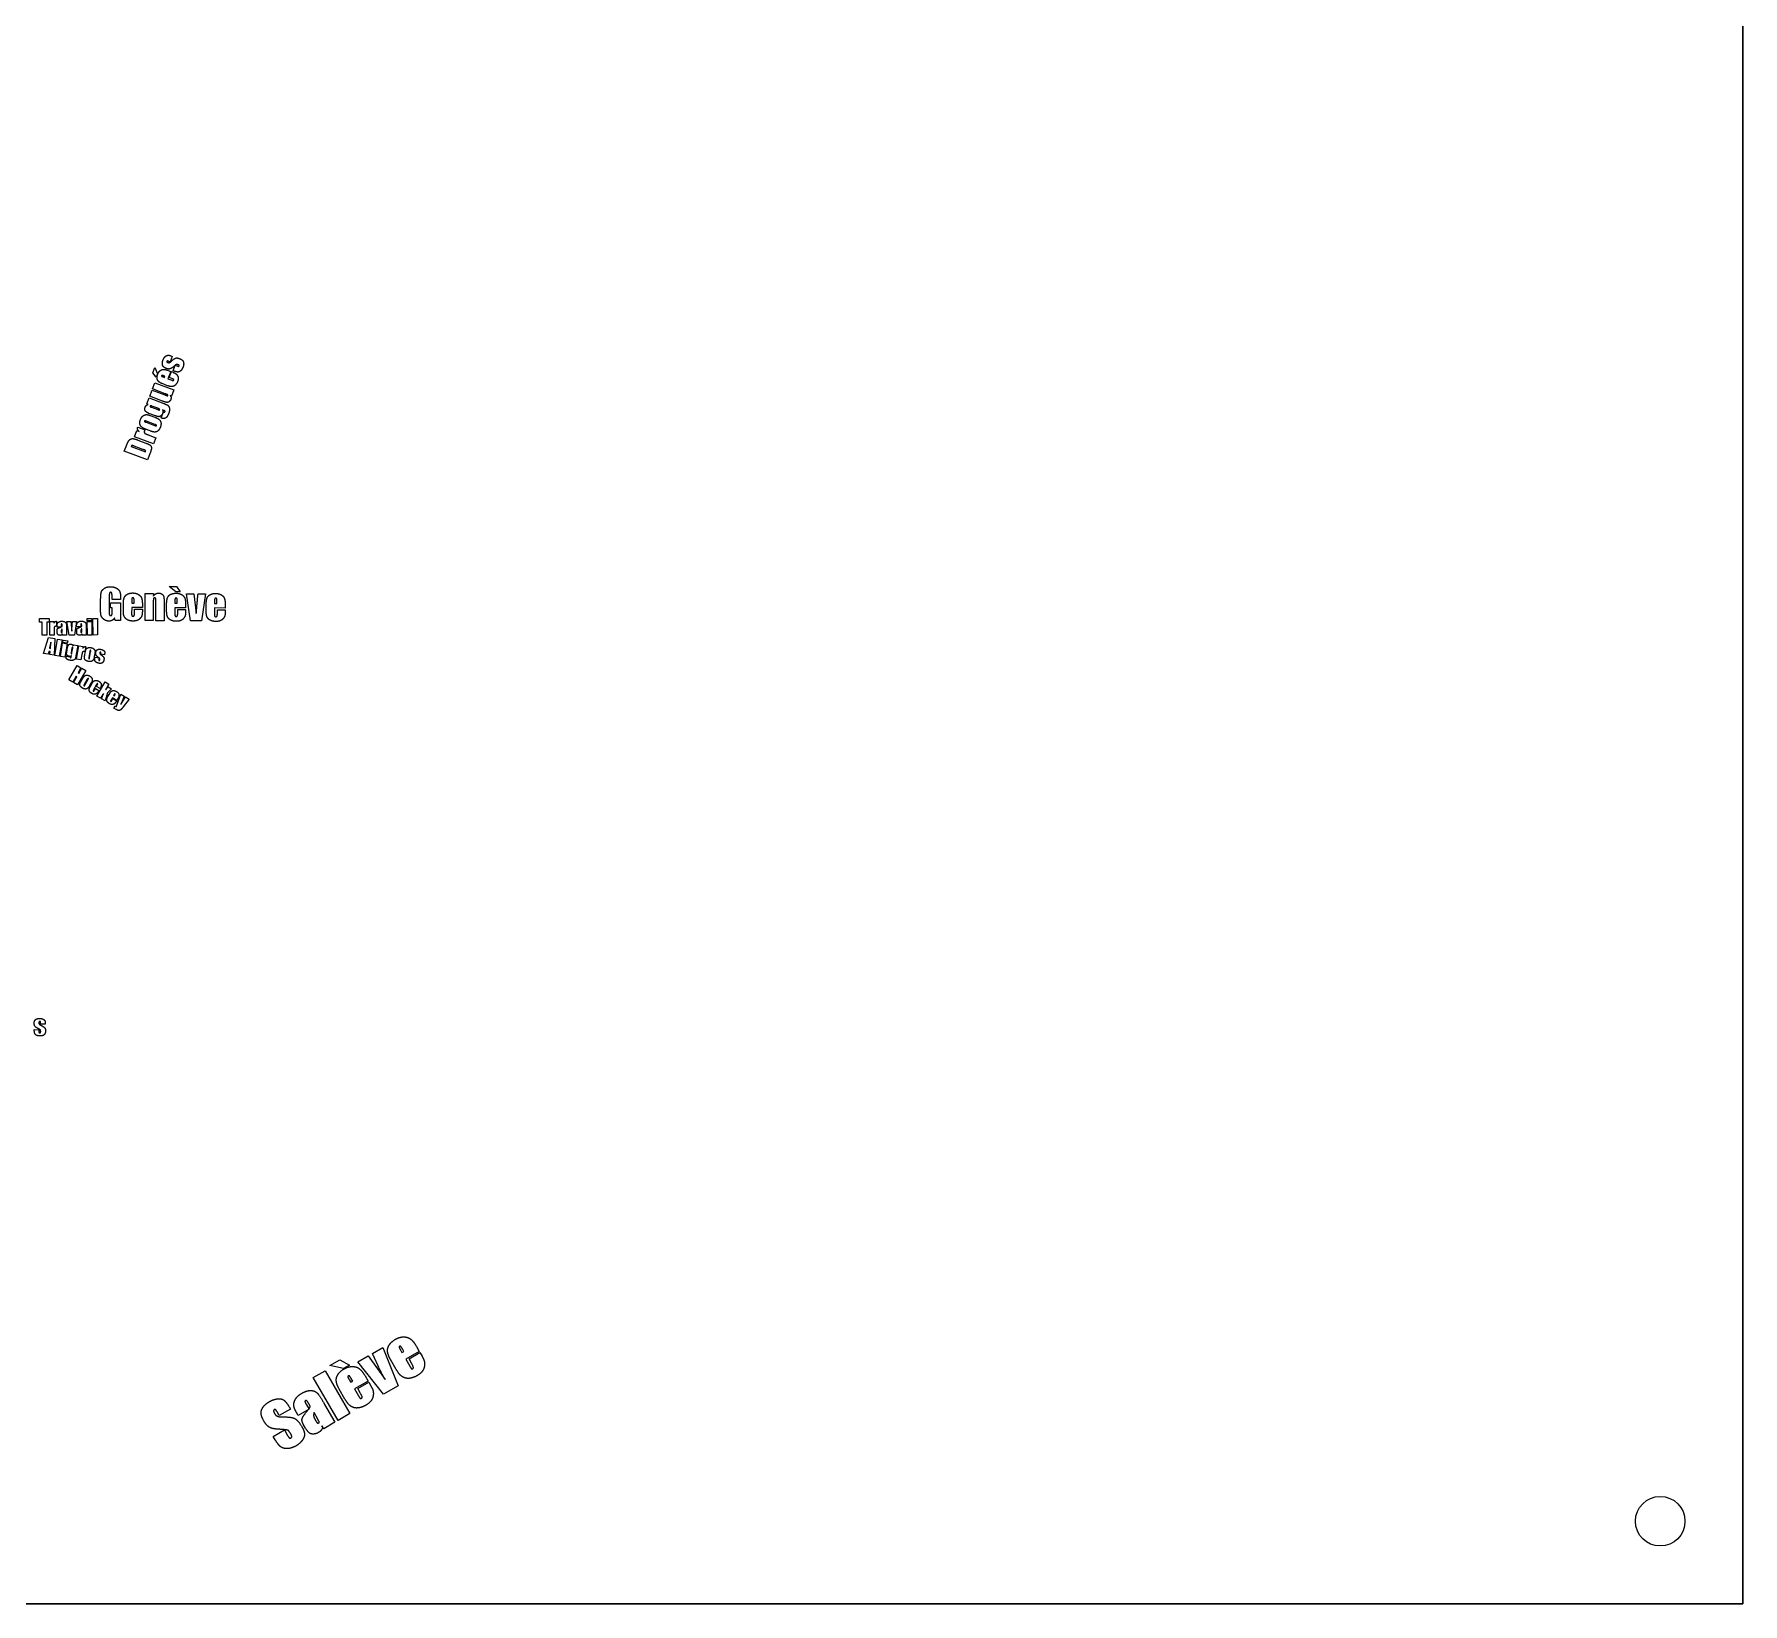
# Model space of a CAD drawing. Header units: millimetres. Extents: x 0 to 397, y 0 to 380.
# Drawn here: x 190.4 to 397.3, y 0 to 190 of the extents above; entities that cross this region are included whole.
import ezdxf

# ---------------------------------------------------------------- set-up
doc = ezdxf.new("R2010")
doc.units = ezdxf.units.MM
doc.layers.get('0').update_dxf_attribs({"linetype": 'CONTINUOUS'})

msp = doc.modelspace()

# ---------------------------------------------------------------- linework, layer by layer
for p, q in [((397.26, 380), (397.26, 0)), ((397.26, 380), (397.26, 0)), ((397.26, 380), (397.26, 0)), ((207.13, 151), (206.87, 150.33)), ((206.96, 151.06), (207.13, 151)), ((206.95, 149.18), (206.61, 148.29)), ((206.62, 149.3), (206.95, 149.18)), ((206.87, 150.33), (206.72, 150.38)), ((206.75, 148.43), (207.02, 149.15)), ((207.02, 149.15), (207.23, 149.07)), ((207.23, 149.25), (207.49, 149.93)), ((207.38, 149.2), (207.23, 149.25)), ((207.49, 149.93), (207.67, 149.86)), ((204.4, 146.17), (204.69, 146.92)), ((204.69, 146.92), (206.25, 146.33)), ((204.74, 147.06), (205.02, 147.81)), ((206.28, 146.47), (204.74, 147.06)), ((205.02, 147.81), (207.34, 146.94)), ((206.56, 147.45), (205.91, 147.7)), ((206.05, 148.51), (206.18, 148.46)), ((206.23, 148.59), (206.1, 148.64)), ((206.18, 148.46), (206.23, 148.59)), ((206.61, 148.29), (207.07, 148.12)), ((207.08, 148.31), (206.75, 148.43)), ((207.34, 146.94), (207.05, 146.17)), ((204.06, 145.27), (204.33, 145.97)), ((204.22, 145.17), (204.06, 145.27)), ((204.33, 145.97), (206.09, 145.3)), ((205.95, 145.58), (204.4, 146.17)), ((204.62, 144.84), (205.38, 144.56)), ((205.37, 144.71), (204.67, 144.97)), ((207.05, 146.17), (206.87, 146.25)), ((203.96, 143.03), (204.97, 142.64)), ((205.04, 142.76), (204.01, 143.15)), ((205.12, 143.79), (204.3, 144.1)), ((204.46, 143.84), (205.01, 143.64)), ((205.79, 143.54), (206.07, 144.27)), ((206.08, 144.46), (205.94, 144.51)), ((202.55, 141.27), (202.83, 142.03)), ((204.86, 140.4), (202.55, 141.27)), ((202.83, 142.03), (203.12, 141.89)), ((202.95, 142.45), (203.81, 142.12)), ((202.97, 140.87), (203.93, 140.5)), ((204.47, 141.97), (203.89, 142.19)), ((204.23, 141.5), (205.15, 141.15)), ((205.15, 141.15), (204.86, 140.4)), ((201.32, 139.53), (201.54, 140.09)), ((204.13, 138.46), (201.32, 139.53)), ((202.16, 140.1), (203.89, 139.45)), ((203.58, 139.74), (202.52, 140.14)), ((204.48, 139.4), (204.13, 138.46)), ((203.83, 119.01), (203.84, 122.29)), ((203.84, 122.29), (204.86, 122.28)), ((204.86, 122.28), (204.84, 121.98)), ((209.35, 118.98), (208.87, 122.26)), ((208.87, 122.26), (209.76, 122.26)), ((209.76, 122.26), (210.03, 119.86)), ((210.25, 122.26), (211.14, 122.25)), ((211.14, 122.25), (210.66, 118.98)), ((198.46, 120.41), (198.46, 121.6)), ((199.5, 121.99), (199.49, 120.07)), ((199.66, 120.57), (199.66, 121.18)), ((199.66, 121.18), (200.88, 121.17)), ((199.87, 120.57), (199.66, 120.57)), ((199.84, 121.56), (199.84, 121.92)), ((200.88, 121.55), (199.84, 121.56)), ((199.86, 120.1), (199.87, 120.57)), ((200.88, 121.17), (200.87, 119.03)), ((200.88, 121.73), (200.88, 121.55)), ((201.22, 120.22), (201.22, 121.17)), ((202.22, 120.6), (202.21, 119.89)), ((202.22, 121.37), (202.22, 121.13)), ((202.22, 121.13), (202.51, 121.13)), ((203.51, 120.59), (202.22, 120.6)), ((202.51, 121.13), (202.51, 121.37)), ((202.56, 119.95), (202.56, 120.39)), ((202.56, 120.39), (203.51, 120.38)), ((203.51, 121.03), (203.51, 120.59)), ((203.51, 120.38), (203.51, 120.14)), ((204.83, 121.22), (204.82, 119.01)), ((205.13, 119), (205.14, 121.27)), ((206.14, 121.3), (206.13, 119)), ((206.45, 120.19), (206.45, 121.14)), ((207.45, 120.57), (207.44, 119.86)), ((207.45, 121.35), (207.45, 121.11)), ((207.45, 121.11), (207.74, 121.11)), ((208.74, 120.57), (207.45, 120.57)), ((207.74, 121.11), (207.74, 121.35)), ((207.79, 119.93), (207.79, 120.36)), ((207.79, 120.36), (208.74, 120.35)), ((208.74, 121), (208.74, 120.57)), ((208.74, 120.35), (208.74, 120.11)), ((211.25, 120.16), (211.25, 121.12)), ((212.25, 120.55), (212.24, 119.84)), ((212.25, 121.32), (212.25, 121.08)), ((212.25, 121.08), (212.54, 121.08)), ((213.54, 120.54), (212.25, 120.55)), ((212.54, 121.08), (212.54, 121.32)), ((212.59, 119.9), (212.59, 120.33)), ((212.59, 120.33), (213.54, 120.33)), ((213.54, 120.98), (213.54, 120.54)), ((213.54, 120.33), (213.54, 120.09)), ((192.31, 117.26), (192.3, 118.91)), ((192.3, 118.91), (192.84, 118.91)), ((192.84, 118.91), (192.82, 118.7)), ((192.84, 117.92), (192.84, 117.26)), ((193.13, 118.94), (193.13, 118.33)), ((193.18, 118.24), (193.18, 118.37)), ((193.69, 118.24), (193.18, 118.24)), ((193.69, 118.44), (193.69, 118.24)), ((193.8, 117.72), (193.8, 118.02)), ((194.33, 118.09), (194.33, 117.27)), ((194.37, 118.91), (194.86, 118.92)), ((194.63, 117.27), (194.37, 118.91)), ((194.86, 118.92), (194.97, 117.75)), ((195.05, 118.92), (195.53, 118.92)), ((195.53, 118.92), (195.3, 117.27)), ((195.55, 118.25), (195.55, 118.38)), ((196.06, 118.25), (195.55, 118.25)), ((196.06, 118.44), (196.06, 118.25)), ((196.17, 117.73), (196.17, 118.03)), ((196.7, 118.1), (196.71, 117.27)), ((200.21, 119.03), (200.12, 119.32)), ((200.87, 119.03), (200.21, 119.03)), ((204.82, 119.01), (203.83, 119.01)), ((206.13, 119), (205.13, 119)), ((210.66, 118.98), (209.35, 118.98)), ((192.84, 117.26), (192.31, 117.26)), ((193.19, 117.64), (193.18, 117.78)), ((193.81, 117.26), (193.81, 117.41)), ((194.33, 117.27), (193.81, 117.26)), ((195.3, 117.27), (194.63, 117.27)), ((195.15, 115.97), (195.19, 116.08)), ((195.19, 116.08), (195.68, 116)), ((195.68, 116), (195.47, 114.76)), ((195.55, 114.35), (195.83, 115.97)), ((195.56, 117.65), (195.56, 117.78)), ((195.83, 115.97), (196.36, 115.88)), ((196.18, 117.27), (196.18, 117.41)), ((196.71, 117.27), (196.18, 117.27)), ((196.36, 115.88), (196.31, 115.68)), ((196.65, 115.86), (196.55, 115.26)), ((192.26, 115.68), (192.38, 115.65)), ((194.28, 114.73), (194.79, 114.64)), ((194.36, 115.21), (194.46, 115.78)), ((194.98, 115.66), (194.89, 115.13)), ((194.91, 114.66), (194.93, 114.76)), ((194.99, 115.16), (195.08, 115.65)), ((196.08, 114.26), (195.55, 114.35)), ((196.19, 114.9), (196.08, 114.26)), ((196.53, 114.8), (196.6, 115.21)), ((197.16, 115.27), (197.03, 114.56)), ((197.12, 114.53), (197.25, 115.25)), ((197.76, 115.04), (197.69, 114.66)), ((197.77, 114.48), (197.79, 114.58)), ((197.79, 114.58), (198.27, 114.5)), ((198.27, 114.5), (198.24, 114.37)), ((198.45, 114.95), (198.47, 115.06)), ((198.92, 114.87), (198.45, 114.95)), ((198.94, 114.98), (198.92, 114.87)), ((196.1, 111.69), (196.3, 112.04)), ((196.84, 111.91), (196.48, 111.28)), ((196.55, 111.22), (196.92, 111.86)), ((197.33, 111.49), (197.13, 111.15)), ((197.22, 111.05), (197.44, 111.44)), ((197.97, 111.28), (197.59, 110.63)), ((197.72, 110.6), (197.83, 110.79)), ((197.83, 110.79), (198.24, 110.55)), ((197.95, 111.05), (198.05, 111.23)), ((198.39, 110.8), (197.95, 111.05)), ((199.33, 109.81), (199.56, 110.21)), ((199.88, 109.68), (199.72, 109.4)), ((200.42, 109.36), (199.88, 109.68)), ((200.08, 110.03), (200.03, 109.95)), ((200.03, 109.95), (200.11, 109.9)), ((200.11, 109.9), (200.16, 109.98)), ((200.44, 108.79), (200.89, 110.11)), ((200.89, 110.11), (201.31, 109.86)), ((201.31, 109.86), (200.89, 108.86)), ((200.89, 108.86), (201.48, 109.77)), ((201.48, 109.77), (201.9, 109.52)), ((199.83, 109.37), (199.95, 109.57)), ((199.95, 109.57), (200.4, 109.32)), ((200.06, 108.43), (200.21, 108.69)), ((200.33, 108.27), (200.06, 108.43)), ((200.4, 109.32), (200.32, 109.19)), ((200.54, 109.57), (200.42, 109.36)), ((201.9, 109.52), (201.19, 108.57)), ((190.43, 69.4), (190.43, 69.5)), ((190.43, 69.5), (190.98, 69.49)), ((190.98, 69.49), (190.98, 69.36)), ((191.19, 70.17), (191.19, 70.28)), ((191.74, 70.16), (191.19, 70.17)), ((191.74, 70.28), (191.74, 70.16)), ((231.36, 30.31), (232.61, 31.03)), ((232.61, 31.03), (234.49, 26.4)), ((236.68, 31.16), (237.04, 30.55)), ((229.6, 29.3), (230.86, 30.02)), ((232.72, 25.39), (229.6, 29.3)), ((230.86, 30.02), (232.9, 27.16)), ((234.25, 28.37), (233.55, 29.58)), ((234.8, 30.65), (234.94, 30.41)), ((234.94, 30.41), (235.18, 30.55)), ((235.18, 30.55), (235.04, 30.79)), ((237.04, 30.55), (235.4, 29.6)), ((235.4, 29.6), (235.88, 28.77)), ((235.79, 29.64), (237.12, 30.41)), ((236.14, 29.03), (235.79, 29.64)), ((237.12, 30.41), (237.33, 30.04)), ((228.59, 27.06), (228.73, 26.82)), ((228.73, 26.82), (228.97, 26.96)), ((228.97, 26.96), (228.83, 27.2)), ((230.83, 26.96), (229.19, 26.02)), ((230.48, 27.58), (230.83, 26.96)), ((228.04, 24.78), (227.34, 26)), ((229.19, 26.02), (229.67, 25.18)), ((229.58, 26.06), (230.91, 26.82)), ((229.93, 25.44), (229.58, 26.06)), ((230.91, 26.82), (231.13, 26.45)), ((234.49, 26.4), (232.72, 25.39)), ((220.08, 22.8), (219.82, 23.24)), ((221.43, 23.58), (220.08, 22.8)), ((221.28, 23.85), (221.43, 23.58)), ((222.37, 22.8), (222.17, 23.15)), ((223.69, 23.57), (222.37, 22.8)), ((223.4, 24.07), (223.69, 23.57)), ((224.74, 22.36), (224.29, 23.15)), ((225.58, 24.13), (226.82, 21.98)), ((219.36, 20.26), (220.71, 21.05)), ((220.71, 21.05), (221.1, 20.37)), ((223.27, 21.25), (223.07, 21.59)), ((225.46, 21.2), (225.25, 21.56)), ((226.82, 21.98), (225.46, 21.2)), ((219.59, 19.87), (219.36, 20.26)), ((397.26, 0), (0, 0)), ((0, 0), (397.26, 0))]:
    msp.add_line(p, q)
for points in [[(0, 0), (397.26, 0), (397.26, 380), (0, 380)], [(205.03, 149.67), (205.34, 148.89), (205.19, 148.5), (204.78, 149.01)], [(206.76, 123.16), (207.64, 123.16), (208.07, 122.49), (207.57, 122.49)], [(192.23, 119.26), (192.23, 118.82), (191.93, 118.82), (191.93, 117.26), (191.37, 117.26), (191.37, 118.82), (191.07, 118.82), (191.07, 119.26)], [(197.4, 119.27), (197.4, 118.97), (196.84, 118.97), (196.84, 119.27)], [(197.4, 118.92), (197.4, 117.27), (196.85, 117.27), (196.84, 118.92)], [(198.09, 119.28), (198.09, 117.28), (197.54, 117.27), (197.53, 119.27)], [(192.91, 116.84), (192.85, 114.82), (192.29, 114.91), (192.33, 115.26), (192.19, 115.29), (192.1, 114.95), (191.54, 115.04), (192.14, 116.97)], [(193.79, 116.68), (193.45, 114.71), (192.9, 114.81), (193.24, 116.78)], [(194.41, 116.22), (194.13, 114.6), (193.58, 114.69), (193.86, 116.31)], [(194.47, 116.57), (194.42, 116.27), (193.87, 116.36), (193.92, 116.66)], [(196.66, 112.96), (195.66, 111.23), (195.17, 111.51), (195.58, 112.22), (195.49, 112.27), (195.08, 111.56), (194.6, 111.84), (195.6, 113.57), (196.08, 113.29), (195.74, 112.69), (195.82, 112.63), (196.17, 113.24)], [(199.77, 110.75), (199.27, 110.28), (199, 109.3), (198.55, 109.55), (198.81, 110.21), (198.46, 109.61), (198, 109.88), (199, 111.61), (199.46, 111.34), (199.05, 110.63), (199.38, 110.98)], [(226.2, 28.84), (227.42, 29.54), (228.57, 28.9), (227.84, 28.48)], [(225.63, 28.22), (228.63, 23.02), (227.2, 22.2), (224.2, 27.39)]]:
    msp.add_lwpolyline(points, close=True)
msp.add_circle((387.26, 10), 3)
for points in [[(206.22, 150.91), (206.34, 151.05), (206.47, 151.1)], [(206.47, 151.1), (206.61, 151.15), (206.7, 151.14)], [(206.7, 151.14), (206.79, 151.13), (206.96, 151.06)], [(205.36, 148.81), (205.47, 149.11), (205.66, 149.26)], [(205.66, 149.26), (205.85, 149.42), (206.06, 149.42)], [(205.93, 150.1), (205.92, 150.31), (206.01, 150.54)], [(206.04, 149.77), (205.93, 149.9), (205.93, 150.1)], [(206.01, 150.54), (206.1, 150.77), (206.22, 150.91)], [(206.43, 149.53), (206.15, 149.64), (206.04, 149.77)], [(206.06, 149.42), (206.28, 149.43), (206.62, 149.3)], [(206.8, 149.47), (206.62, 149.46), (206.43, 149.53)], [(206.54, 150.44), (206.5, 150.44), (206.48, 150.39)], [(206.48, 150.39), (206.47, 150.35), (206.49, 150.32)], [(206.49, 150.32), (206.51, 150.29), (206.57, 150.27)], [(206.72, 150.38), (206.57, 150.44), (206.54, 150.44)], [(206.57, 150.27), (206.67, 150.23), (206.72, 150.23)], [(206.72, 150.23), (206.76, 150.22), (206.84, 150.27)], [(207.26, 149.73), (206.97, 149.49), (206.8, 149.47)], [(206.84, 150.27), (206.92, 150.31), (207.11, 150.49)], [(207.11, 150.49), (207.37, 150.74), (207.55, 150.79)], [(207.23, 149.07), (207.44, 148.99), (207.54, 148.92)], [(207.64, 150.03), (207.59, 150.01), (207.26, 149.73)], [(207.84, 149.1), (207.67, 149.09), (207.38, 149.2)], [(207.55, 150.79), (207.72, 150.84), (207.98, 150.74)], [(207.83, 149.99), (207.68, 150.05), (207.64, 150.03)], [(207.67, 149.86), (207.84, 149.79), (207.89, 149.79)], [(207.95, 149.92), (207.94, 149.95), (207.83, 149.99)], [(208.18, 149.28), (208.02, 149.12), (207.84, 149.1)], [(207.89, 149.79), (207.93, 149.8), (207.95, 149.84)], [(207.95, 149.84), (207.97, 149.89), (207.95, 149.92)], [(207.98, 150.74), (208.26, 150.63), (208.38, 150.5)], [(208.43, 149.71), (208.33, 149.45), (208.18, 149.28)], [(208.38, 150.5), (208.5, 150.37), (208.51, 150.16)], [(208.51, 150.16), (208.53, 149.96), (208.43, 149.71)], [(205.29, 148.34), (205.26, 148.57), (205.36, 148.81)], [(205.46, 147.97), (205.31, 148.12), (205.29, 148.34)], [(205.91, 147.7), (205.6, 147.81), (205.46, 147.97)], [(205.89, 148.7), (205.85, 148.7), (205.83, 148.67)], [(205.83, 148.67), (205.82, 148.62), (205.84, 148.6)], [(205.84, 148.6), (205.86, 148.58), (206.05, 148.51)], [(206.1, 148.64), (205.93, 148.7), (205.89, 148.7)], [(206.97, 147.34), (206.82, 147.36), (206.56, 147.45)], [(207.27, 147.38), (207.12, 147.33), (206.97, 147.34)], [(207.07, 148.12), (207.21, 148.07), (207.25, 148.07)], [(207.28, 148.21), (207.24, 148.24), (207.08, 148.31)], [(207.25, 148.07), (207.28, 148.08), (207.3, 148.12)], [(207.55, 147.58), (207.42, 147.43), (207.27, 147.38)], [(207.3, 148.12), (207.32, 148.17), (207.28, 148.21)], [(207.54, 148.92), (207.65, 148.85), (207.74, 148.7)], [(207.77, 147.95), (207.68, 147.73), (207.55, 147.58)], [(207.74, 148.7), (207.84, 148.55), (207.85, 148.36)], [(207.85, 148.36), (207.86, 148.18), (207.77, 147.95)], [(203.86, 144.41), (203.76, 144.59), (203.85, 144.84)], [(203.85, 144.84), (203.9, 144.98), (204, 145.07)], [(204, 145.07), (204.1, 145.16), (204.22, 145.17)], [(204.49, 145.03), (204.46, 145.03), (204.44, 144.99)], [(204.44, 144.99), (204.43, 144.95), (204.46, 144.92)], [(204.46, 144.92), (204.48, 144.89), (204.62, 144.84)], [(204.67, 144.97), (204.52, 145.03), (204.49, 145.03)], [(206.35, 145.45), (206.24, 145.47), (205.95, 145.58)], [(206.09, 145.3), (206.44, 145.17), (206.54, 145.11)], [(206.25, 146.33), (206.51, 146.23), (206.55, 146.23)], [(206.59, 146.35), (206.56, 146.37), (206.28, 146.47)], [(206.57, 145.44), (206.46, 145.42), (206.35, 145.45)], [(206.54, 145.11), (206.65, 145.05), (206.73, 144.9)], [(206.55, 146.23), (206.58, 146.23), (206.6, 146.27)], [(206.79, 145.54), (206.69, 145.45), (206.57, 145.44)], [(206.6, 146.27), (206.62, 146.32), (206.59, 146.35)], [(206.73, 144.9), (206.81, 144.75), (206.8, 144.54)], [(206.95, 145.79), (206.89, 145.63), (206.79, 145.54)], [(206.87, 146.25), (206.97, 146.2), (206.99, 146.07)], [(206.99, 146.07), (207, 145.93), (206.95, 145.79)], [(203.22, 142.82), (203.17, 143.05), (203.28, 143.33)], [(203.42, 142.45), (203.26, 142.59), (203.22, 142.82)], [(203.28, 143.33), (203.37, 143.57), (203.51, 143.71)], [(203.51, 143.71), (203.64, 143.86), (203.8, 143.91)], [(203.76, 143.18), (203.74, 143.14), (203.77, 143.11)], [(203.81, 143.22), (203.77, 143.21), (203.76, 143.18)], [(203.77, 143.11), (203.79, 143.09), (203.96, 143.03)], [(203.8, 143.91), (203.95, 143.96), (204.08, 143.95)], [(204.01, 143.15), (203.84, 143.22), (203.81, 143.22)], [(204.3, 144.1), (203.97, 144.23), (203.86, 144.41)], [(204.08, 143.95), (204.22, 143.94), (204.46, 143.84)], [(205.01, 143.64), (205.32, 143.52), (205.45, 143.43)], [(205.21, 142.68), (205.18, 142.71), (205.04, 142.76)], [(205.49, 143.7), (205.35, 143.7), (205.12, 143.79)], [(205.59, 144.61), (205.55, 144.64), (205.37, 144.71)], [(205.38, 144.56), (205.52, 144.5), (205.56, 144.5)], [(205.45, 143.43), (205.59, 143.35), (205.68, 143.19)], [(205.77, 143.8), (205.64, 143.7), (205.49, 143.7)], [(205.56, 144.5), (205.59, 144.5), (205.6, 144.54)], [(205.6, 144.54), (205.62, 144.58), (205.59, 144.61)], [(205.68, 143.19), (205.77, 143.04), (205.77, 142.85)], [(205.77, 142.85), (205.77, 142.66), (205.69, 142.45)], [(205.97, 144.09), (205.9, 143.9), (205.77, 143.8)], [(206.37, 143.57), (206.17, 143.4), (205.79, 143.54)], [(205.94, 144.51), (206.01, 144.44), (206.01, 144.32)], [(206.01, 144.32), (206.01, 144.21), (205.97, 144.09)], [(206.07, 144.27), (206.22, 144.21), (206.24, 144.28)], [(206.24, 144.37), (206.21, 144.4), (206.08, 144.46)], [(206.24, 144.28), (206.27, 144.34), (206.24, 144.37)], [(206.69, 144.07), (206.57, 143.73), (206.37, 143.57)], [(206.8, 144.54), (206.8, 144.34), (206.69, 144.07)], [(201.54, 140.09), (201.74, 140.61), (201.86, 140.78)], [(201.86, 140.78), (201.98, 140.95), (202.13, 141.01)], [(202.13, 141.01), (202.29, 141.07), (202.44, 141.04)], [(202.44, 141.04), (202.58, 141.01), (202.97, 140.87)], [(203.12, 141.89), (202.84, 142.1), (202.95, 142.45)], [(203.89, 142.19), (203.57, 142.31), (203.42, 142.45)], [(203.81, 142.12), (203.72, 141.91), (203.74, 141.81)], [(203.74, 141.81), (203.76, 141.72), (203.83, 141.67)], [(203.83, 141.67), (203.9, 141.62), (204.23, 141.5)], [(204.92, 141.84), (204.76, 141.86), (204.47, 141.97)], [(205.23, 141.88), (205.09, 141.83), (204.92, 141.84)], [(204.97, 142.64), (205.13, 142.58), (205.17, 142.58)], [(205.17, 142.58), (205.21, 142.59), (205.22, 142.62)], [(205.22, 142.62), (205.23, 142.66), (205.21, 142.68)], [(205.48, 142.07), (205.37, 141.93), (205.23, 141.88)], [(205.69, 142.45), (205.6, 142.22), (205.48, 142.07)], [(202.22, 140.2), (202.19, 140.17), (202.16, 140.1)], [(202.29, 140.22), (202.25, 140.22), (202.22, 140.2)], [(202.52, 140.14), (202.34, 140.21), (202.29, 140.22)], [(203.89, 139.59), (203.85, 139.64), (203.58, 139.74)], [(203.89, 139.45), (203.93, 139.55), (203.89, 139.59)], [(203.93, 140.5), (204.31, 140.36), (204.42, 140.28)], [(204.42, 140.28), (204.54, 140.19), (204.58, 140.07)], [(204.6, 139.8), (204.58, 139.66), (204.48, 139.4)], [(204.58, 140.07), (204.62, 139.94), (204.6, 139.8)], [(198.46, 121.6), (198.47, 122.17), (198.53, 122.43)], [(198.53, 122.43), (198.59, 122.69), (198.89, 122.9)], [(198.89, 122.9), (199.18, 123.12), (199.64, 123.12)], [(199.54, 122.37), (199.51, 122.29), (199.5, 121.99)], [(199.67, 122.44), (199.58, 122.44), (199.54, 122.37)], [(199.64, 123.12), (200.1, 123.11), (200.4, 122.93)], [(199.81, 122.35), (199.78, 122.44), (199.67, 122.44)], [(199.84, 121.92), (199.84, 122.27), (199.81, 122.35)], [(200.4, 122.93), (200.7, 122.74), (200.79, 122.48)], [(200.79, 122.48), (200.88, 122.22), (200.88, 121.73)], [(201.34, 121.85), (201.46, 122.1), (201.72, 122.23)], [(201.72, 122.23), (201.99, 122.36), (202.33, 122.36)], [(202.33, 122.36), (202.75, 122.35), (203.02, 122.19)], [(203.02, 122.19), (203.29, 122.03), (203.4, 121.77)], [(204.84, 121.98), (204.95, 122.16), (205.11, 122.25)], [(205.11, 122.25), (205.26, 122.34), (205.47, 122.34)], [(205.47, 122.34), (205.73, 122.34), (205.89, 122.22)], [(205.89, 122.22), (206.05, 122.1), (206.1, 121.91)], [(206.57, 121.82), (206.69, 122.07), (206.95, 122.2)], [(206.95, 122.2), (207.22, 122.33), (207.56, 122.33)], [(207.56, 122.33), (207.98, 122.33), (208.26, 122.17)], [(208.26, 122.17), (208.53, 122.01), (208.64, 121.74)], [(210.15, 121.15), (210.19, 121.72), (210.25, 122.26)], [(211.37, 121.8), (211.49, 122.05), (211.75, 122.18)], [(211.75, 122.18), (212.02, 122.31), (212.36, 122.3)], [(212.36, 122.3), (212.78, 122.3), (213.05, 122.14)], [(213.05, 122.14), (213.33, 121.98), (213.43, 121.72)], [(198.48, 119.79), (198.45, 120), (198.46, 120.41)], [(199.49, 120.07), (199.49, 119.8), (199.53, 119.71)], [(199.82, 119.72), (199.86, 119.82), (199.86, 120.1)], [(201.22, 121.17), (201.22, 121.6), (201.34, 121.85)], [(201.26, 119.66), (201.21, 119.85), (201.22, 120.22)], [(202.25, 121.71), (202.22, 121.65), (202.22, 121.37)], [(202.37, 121.78), (202.27, 121.78), (202.25, 121.71)], [(202.49, 121.7), (202.46, 121.78), (202.37, 121.78)], [(202.51, 121.37), (202.51, 121.63), (202.49, 121.7)], [(203.4, 121.77), (203.51, 121.51), (203.51, 121.03)], [(203.51, 120.14), (203.5, 119.84), (203.46, 119.67)], [(204.86, 121.68), (204.84, 121.59), (204.83, 121.22)], [(205, 121.76), (204.89, 121.76), (204.86, 121.68)], [(205.12, 121.69), (205.1, 121.76), (205, 121.76)], [(205.14, 121.27), (205.14, 121.61), (205.12, 121.69)], [(206.1, 121.91), (206.14, 121.73), (206.14, 121.3)], [(206.45, 121.14), (206.46, 121.57), (206.57, 121.82)], [(206.5, 119.63), (206.45, 119.82), (206.45, 120.19)], [(207.48, 121.69), (207.45, 121.62), (207.45, 121.35)], [(207.61, 121.75), (207.5, 121.75), (207.48, 121.69)], [(207.72, 121.67), (207.69, 121.75), (207.61, 121.75)], [(207.74, 121.35), (207.74, 121.6), (207.72, 121.67)], [(208.64, 121.74), (208.74, 121.48), (208.74, 121)], [(208.74, 120.11), (208.74, 119.81), (208.7, 119.65)], [(210.03, 119.86), (210.06, 120.13), (210.15, 121.15)], [(211.25, 121.12), (211.25, 121.55), (211.37, 121.8)], [(211.29, 119.61), (211.24, 119.8), (211.25, 120.16)], [(212.28, 121.66), (212.25, 121.6), (212.25, 121.32)], [(212.41, 121.72), (212.3, 121.72), (212.28, 121.66)], [(212.52, 121.65), (212.49, 121.72), (212.41, 121.72)], [(212.54, 121.32), (212.54, 121.58), (212.52, 121.65)], [(213.43, 121.72), (213.54, 121.45), (213.54, 120.98)], [(213.54, 120.09), (213.53, 119.78), (213.5, 119.62)], [(192.82, 118.7), (192.88, 118.93), (193.13, 118.94)], [(192.85, 118.21), (192.84, 118.15), (192.84, 117.92)], [(192.92, 118.3), (192.87, 118.26), (192.85, 118.21)], [(193.13, 118.33), (192.98, 118.33), (192.92, 118.3)], [(193.18, 118.37), (193.18, 118.57), (193.23, 118.67)], [(193.18, 117.78), (193.18, 117.96), (193.25, 118.04)], [(193.23, 118.67), (193.27, 118.78), (193.41, 118.86)], [(193.25, 118.04), (193.31, 118.11), (193.54, 118.2)], [(193.41, 118.86), (193.54, 118.94), (193.76, 118.94)], [(193.54, 118.2), (193.77, 118.29), (193.78, 118.31)], [(193.7, 118.59), (193.69, 118.57), (193.69, 118.44)], [(193.74, 118.61), (193.71, 118.61), (193.7, 118.59)], [(193.8, 118.02), (193.73, 117.95), (193.71, 117.9)], [(193.78, 118.58), (193.77, 118.61), (193.74, 118.61)], [(193.76, 118.94), (194.01, 118.94), (194.14, 118.85)], [(193.79, 118.43), (193.79, 118.55), (193.78, 118.58)], [(193.78, 118.31), (193.79, 118.34), (193.79, 118.43)], [(194.14, 118.85), (194.28, 118.76), (194.3, 118.62)], [(194.3, 118.62), (194.33, 118.49), (194.33, 118.09)], [(194.97, 117.75), (194.96, 117.86), (195, 118.35)], [(195, 118.35), (195.02, 118.63), (195.05, 118.92)], [(195.55, 118.38), (195.55, 118.57), (195.6, 118.68)], [(195.56, 117.78), (195.56, 117.97), (195.62, 118.04)], [(195.6, 118.68), (195.64, 118.78), (195.78, 118.87)], [(195.62, 118.04), (195.68, 118.11), (195.91, 118.2)], [(195.78, 118.87), (195.91, 118.95), (196.13, 118.95)], [(195.91, 118.2), (196.14, 118.29), (196.15, 118.32)], [(196.07, 118.6), (196.06, 118.57), (196.06, 118.44)], [(196.11, 118.62), (196.08, 118.62), (196.07, 118.6)], [(196.17, 118.03), (196.1, 117.96), (196.08, 117.9)], [(196.15, 118.59), (196.14, 118.62), (196.11, 118.62)], [(196.13, 118.95), (196.38, 118.95), (196.52, 118.86)], [(196.17, 118.44), (196.16, 118.56), (196.15, 118.59)], [(196.15, 118.32), (196.17, 118.35), (196.17, 118.44)], [(196.52, 118.86), (196.65, 118.76), (196.68, 118.63)], [(196.68, 118.63), (196.7, 118.5), (196.7, 118.1)], [(198.63, 119.4), (198.51, 119.58), (198.48, 119.79)], [(198.97, 119.08), (198.75, 119.21), (198.63, 119.4)], [(199.47, 118.95), (199.2, 118.95), (198.97, 119.08)], [(199.85, 119.04), (199.69, 118.95), (199.47, 118.95)], [(199.53, 119.71), (199.56, 119.63), (199.67, 119.63)], [(199.67, 119.63), (199.78, 119.63), (199.82, 119.72)], [(200.12, 119.32), (200.01, 119.13), (199.85, 119.04)], [(201.45, 119.31), (201.32, 119.47), (201.26, 119.66)], [(201.82, 119.05), (201.58, 119.15), (201.45, 119.31)], [(202.38, 118.96), (202.07, 118.96), (201.82, 119.05)], [(202.21, 119.89), (202.21, 119.67), (202.24, 119.6)], [(202.24, 119.6), (202.27, 119.54), (202.37, 119.54)], [(202.37, 119.54), (202.48, 119.54), (202.52, 119.62)], [(202.93, 119.05), (202.71, 118.96), (202.38, 118.96)], [(202.52, 119.62), (202.56, 119.71), (202.56, 119.95)], [(203.28, 119.33), (203.14, 119.14), (202.93, 119.05)], [(203.46, 119.67), (203.43, 119.51), (203.28, 119.33)], [(206.68, 119.28), (206.55, 119.44), (206.5, 119.63)], [(207.06, 119.03), (206.82, 119.12), (206.68, 119.28)], [(207.62, 118.93), (207.3, 118.93), (207.06, 119.03)], [(207.44, 119.86), (207.44, 119.64), (207.48, 119.58)], [(207.48, 119.58), (207.51, 119.51), (207.6, 119.51)], [(207.6, 119.51), (207.71, 119.51), (207.75, 119.6)], [(208.16, 119.02), (207.94, 118.93), (207.62, 118.93)], [(207.75, 119.6), (207.79, 119.68), (207.79, 119.93)], [(208.52, 119.3), (208.37, 119.11), (208.16, 119.02)], [(208.7, 119.65), (208.66, 119.48), (208.52, 119.3)], [(211.48, 119.25), (211.35, 119.41), (211.29, 119.61)], [(211.86, 119), (211.61, 119.09), (211.48, 119.25)], [(212.41, 118.91), (212.1, 118.91), (211.86, 119)], [(212.24, 119.84), (212.24, 119.62), (212.27, 119.55)], [(212.27, 119.55), (212.3, 119.49), (212.4, 119.49)], [(212.4, 119.49), (212.51, 119.49), (212.55, 119.57)], [(212.96, 119), (212.74, 118.91), (212.41, 118.91)], [(212.55, 119.57), (212.59, 119.66), (212.59, 119.9)], [(213.31, 119.27), (213.17, 119.09), (212.96, 119)], [(213.5, 119.62), (213.46, 119.46), (213.31, 119.27)], [(192.45, 116.42), (192.32, 115.9), (192.26, 115.68)], [(192.38, 115.65), (192.4, 115.96), (192.45, 116.42)], [(193.3, 117.31), (193.19, 117.39), (193.19, 117.64)], [(193.55, 117.23), (193.42, 117.23), (193.3, 117.31)], [(193.73, 117.28), (193.66, 117.23), (193.55, 117.23)], [(193.71, 117.9), (193.69, 117.85), (193.69, 117.74)], [(193.69, 117.74), (193.69, 117.62), (193.7, 117.59)], [(193.7, 117.59), (193.72, 117.57), (193.75, 117.57)], [(193.81, 117.41), (193.81, 117.33), (193.73, 117.28)], [(193.75, 117.57), (193.78, 117.57), (193.79, 117.59)], [(193.79, 117.59), (193.8, 117.6), (193.8, 117.72)], [(194.46, 115.78), (194.5, 116.01), (194.6, 116.11)], [(194.6, 116.11), (194.71, 116.2), (194.89, 116.17)], [(194.89, 116.17), (194.98, 116.15), (195.05, 116.1)], [(195.05, 116.1), (195.13, 116.04), (195.15, 115.97)], [(195.67, 117.32), (195.56, 117.39), (195.56, 117.65)], [(195.92, 117.24), (195.79, 117.24), (195.67, 117.32)], [(196.1, 117.29), (196.03, 117.24), (195.92, 117.24)], [(196.08, 117.9), (196.06, 117.85), (196.06, 117.75)], [(196.06, 117.75), (196.06, 117.63), (196.08, 117.6)], [(196.08, 117.6), (196.09, 117.57), (196.12, 117.57)], [(196.18, 117.41), (196.18, 117.33), (196.1, 117.29)], [(196.12, 117.57), (196.15, 117.57), (196.16, 117.59)], [(196.16, 117.59), (196.17, 117.61), (196.17, 117.73)], [(196.31, 115.68), (196.41, 115.89), (196.65, 115.86)], [(194.37, 114.36), (194.24, 114.47), (194.28, 114.73)], [(194.35, 114.95), (194.33, 115.05), (194.36, 115.21)], [(194.45, 114.78), (194.36, 114.85), (194.35, 114.95)], [(194.74, 114.21), (194.5, 114.25), (194.37, 114.36)], [(194.66, 114.69), (194.53, 114.71), (194.45, 114.78)], [(194.82, 114.69), (194.74, 114.67), (194.66, 114.69)], [(195.06, 114.2), (194.93, 114.18), (194.74, 114.21)], [(194.79, 114.64), (194.77, 114.54), (194.82, 114.53)], [(194.93, 114.76), (194.9, 114.71), (194.82, 114.69)], [(194.82, 114.53), (194.86, 114.52), (194.88, 114.54)], [(194.89, 115.13), (194.87, 115.03), (194.88, 115.01)], [(194.88, 115.01), (194.88, 114.99), (194.91, 114.98)], [(194.88, 114.54), (194.9, 114.56), (194.91, 114.66)], [(194.91, 114.98), (194.94, 114.98), (194.95, 115)], [(194.95, 115), (194.97, 115.03), (194.99, 115.16)], [(195.02, 115.78), (195, 115.76), (194.98, 115.66)], [(195.06, 115.8), (195.03, 115.8), (195.02, 115.78)], [(195.09, 115.77), (195.08, 115.79), (195.06, 115.8)], [(195.29, 114.29), (195.2, 114.22), (195.06, 114.2)], [(195.08, 115.65), (195.09, 115.75), (195.09, 115.77)], [(195.4, 114.44), (195.38, 114.36), (195.29, 114.29)], [(195.47, 114.76), (195.43, 114.51), (195.4, 114.44)], [(196.25, 115.18), (196.23, 115.13), (196.19, 114.9)], [(196.34, 115.26), (196.28, 115.24), (196.25, 115.18)], [(196.55, 115.26), (196.4, 115.28), (196.34, 115.26)], [(196.5, 114.49), (196.5, 114.6), (196.53, 114.8)], [(196.57, 114.29), (196.51, 114.38), (196.5, 114.49)], [(196.73, 114.15), (196.62, 114.21), (196.57, 114.29)], [(196.6, 115.21), (196.64, 115.43), (196.71, 115.55)], [(196.71, 115.55), (196.78, 115.67), (196.93, 115.73)], [(197, 114.07), (196.84, 114.09), (196.73, 114.15)], [(196.93, 115.73), (197.07, 115.79), (197.27, 115.75)], [(197.27, 114.06), (197.15, 114.04), (197, 114.07)], [(197.03, 114.56), (197.01, 114.45), (197.02, 114.42)], [(197.02, 114.42), (197.03, 114.4), (197.05, 114.39)], [(197.05, 114.39), (197.08, 114.39), (197.09, 114.41)], [(197.09, 114.41), (197.1, 114.43), (197.12, 114.53)], [(197.19, 115.41), (197.18, 115.39), (197.16, 115.27)], [(197.23, 115.42), (197.2, 115.43), (197.19, 115.41)], [(197.26, 115.39), (197.26, 115.42), (197.23, 115.42)], [(197.25, 115.25), (197.27, 115.37), (197.26, 115.39)], [(197.27, 115.75), (197.44, 115.72), (197.55, 115.65)], [(197.48, 114.16), (197.39, 114.09), (197.27, 114.06)], [(197.61, 114.34), (197.57, 114.24), (197.48, 114.16)], [(197.55, 115.65), (197.66, 115.58), (197.71, 115.49)], [(197.69, 114.66), (197.65, 114.44), (197.61, 114.34)], [(197.71, 115.49), (197.77, 115.39), (197.78, 115.3)], [(197.77, 114.16), (197.74, 114.27), (197.77, 114.48)], [(197.78, 115.3), (197.79, 115.21), (197.76, 115.04)], [(197.93, 113.97), (197.81, 114.05), (197.77, 114.16)], [(197.88, 114.89), (197.85, 115), (197.87, 115.14)], [(197.87, 115.14), (197.91, 115.34), (197.98, 115.42)], [(198.11, 114.62), (197.91, 114.78), (197.88, 114.89)], [(198.24, 113.85), (198.06, 113.88), (197.93, 113.97)], [(197.98, 115.42), (198.05, 115.51), (198.18, 115.54)], [(198.35, 114.41), (198.33, 114.44), (198.11, 114.62)], [(198.18, 115.54), (198.32, 115.57), (198.48, 115.54)], [(198.24, 114.37), (198.22, 114.25), (198.23, 114.22)], [(198.23, 114.22), (198.24, 114.19), (198.27, 114.18)], [(198.55, 113.85), (198.42, 113.82), (198.24, 113.85)], [(198.27, 114.18), (198.3, 114.18), (198.32, 114.19)], [(198.32, 114.19), (198.34, 114.21), (198.35, 114.28)], [(198.35, 114.28), (198.37, 114.38), (198.35, 114.41)], [(198.37, 115.14), (198.36, 115.07), (198.36, 115.04)], [(198.36, 115.04), (198.37, 115.01), (198.41, 114.96)], [(198.4, 115.2), (198.38, 115.18), (198.37, 115.14)], [(198.44, 115.21), (198.42, 115.22), (198.4, 115.2)], [(198.41, 114.96), (198.45, 114.92), (198.59, 114.82)], [(198.48, 115.18), (198.48, 115.21), (198.44, 115.21)], [(198.47, 115.06), (198.49, 115.16), (198.48, 115.18)], [(198.48, 115.54), (198.64, 115.51), (198.75, 115.45)], [(198.75, 113.98), (198.68, 113.89), (198.55, 113.85)], [(198.59, 114.82), (198.78, 114.67), (198.84, 114.57)], [(198.75, 115.45), (198.86, 115.39), (198.91, 115.31)], [(198.86, 114.28), (198.82, 114.08), (198.75, 113.98)], [(198.84, 114.57), (198.89, 114.46), (198.86, 114.28)], [(198.91, 115.31), (198.96, 115.23), (198.96, 115.17)], [(198.96, 115.17), (198.96, 115.1), (198.94, 114.98)], [(196.3, 112.04), (196.42, 112.24), (196.52, 112.33)], [(196.52, 112.33), (196.63, 112.41), (196.79, 112.42)], [(196.79, 112.42), (196.94, 112.42), (197.12, 112.32)], [(196.92, 112.02), (196.9, 112.01), (196.84, 111.91)], [(196.97, 112.02), (196.94, 112.04), (196.92, 112.02)], [(196.92, 111.86), (196.98, 111.96), (196.99, 111.99)], [(196.99, 111.99), (196.99, 112.01), (196.97, 112.02)], [(197.12, 112.32), (197.26, 112.24), (197.34, 112.13)], [(197.44, 111.72), (197.42, 111.64), (197.33, 111.49)], [(197.34, 112.13), (197.43, 112.02), (197.44, 111.92)], [(197.44, 111.92), (197.46, 111.81), (197.44, 111.72)], [(197.64, 111.7), (197.73, 111.77), (197.9, 111.77)], [(197.9, 111.77), (198.06, 111.78), (198.23, 111.68)], [(195.95, 111.19), (195.93, 111.29), (195.96, 111.4)], [(196.06, 111), (195.97, 111.1), (195.95, 111.19)], [(195.96, 111.4), (195.99, 111.51), (196.1, 111.69)], [(196.28, 110.83), (196.14, 110.91), (196.06, 111)], [(196.53, 110.74), (196.41, 110.76), (196.28, 110.83)], [(196.48, 111.28), (196.43, 111.19), (196.42, 111.16)], [(196.42, 111.16), (196.42, 111.13), (196.44, 111.12)], [(196.44, 111.12), (196.47, 111.11), (196.49, 111.12)], [(196.49, 111.12), (196.51, 111.14), (196.55, 111.22)], [(196.77, 110.76), (196.66, 110.72), (196.53, 110.74)], [(196.95, 110.88), (196.88, 110.8), (196.77, 110.76)], [(197.13, 111.15), (197.02, 110.96), (196.95, 110.88)], [(197.07, 110.7), (197.1, 110.84), (197.22, 111.05)], [(197.13, 110.43), (197.05, 110.56), (197.07, 110.7)], [(197.38, 110.2), (197.2, 110.3), (197.13, 110.43)], [(197.66, 110.1), (197.53, 110.11), (197.38, 110.2)], [(197.44, 111.44), (197.55, 111.62), (197.64, 111.7)], [(197.59, 110.63), (197.55, 110.56), (197.55, 110.52)], [(197.55, 110.52), (197.55, 110.48), (197.57, 110.47)], [(197.57, 110.47), (197.6, 110.45), (197.63, 110.48)], [(197.63, 110.48), (197.66, 110.5), (197.72, 110.6)], [(197.9, 110.15), (197.78, 110.09), (197.66, 110.1)], [(198.07, 110.28), (198.01, 110.2), (197.9, 110.15)], [(198.04, 111.38), (198.02, 111.37), (197.97, 111.28)], [(198.08, 111.38), (198.06, 111.39), (198.04, 111.38)], [(198.05, 111.23), (198.1, 111.31), (198.1, 111.34)], [(198.24, 110.55), (198.14, 110.36), (198.07, 110.28)], [(198.1, 111.34), (198.1, 111.37), (198.08, 111.38)], [(198.23, 111.68), (198.4, 111.58), (198.48, 111.43)], [(198.54, 111.15), (198.52, 111.02), (198.39, 110.8)], [(198.48, 111.43), (198.56, 111.29), (198.54, 111.15)], [(199.21, 109.55), (199.24, 109.65), (199.33, 109.81)], [(199.56, 110.21), (199.67, 110.4), (199.78, 110.48)], [(199.78, 110.48), (199.9, 110.56), (200.05, 110.55)], [(200.05, 110.55), (200.2, 110.54), (200.35, 110.45)], [(200.16, 110.16), (200.14, 110.14), (200.08, 110.03)], [(200.21, 110.15), (200.18, 110.17), (200.16, 110.16)], [(200.16, 109.98), (200.22, 110.09), (200.22, 110.11)], [(200.22, 110.11), (200.23, 110.14), (200.21, 110.15)], [(200.35, 110.45), (200.54, 110.35), (200.62, 110.21)], [(200.68, 109.92), (200.66, 109.78), (200.54, 109.57)], [(200.62, 110.21), (200.7, 110.06), (200.68, 109.92)], [(199.2, 109.35), (199.19, 109.45), (199.21, 109.55)], [(199.31, 109.14), (199.22, 109.24), (199.2, 109.35)], [(199.53, 108.96), (199.39, 109.04), (199.31, 109.14)], [(199.79, 108.86), (199.67, 108.87), (199.53, 108.96)], [(199.72, 109.4), (199.66, 109.31), (199.66, 109.29)], [(199.66, 109.29), (199.66, 109.26), (199.69, 109.25)], [(199.69, 109.25), (199.72, 109.23), (199.75, 109.25)], [(199.75, 109.25), (199.78, 109.27), (199.83, 109.37)], [(200.02, 108.89), (199.91, 108.85), (199.79, 108.86)], [(200.19, 109), (200.13, 108.94), (200.02, 108.89)], [(200.32, 109.19), (200.25, 109.06), (200.19, 109)], [(200.21, 108.69), (200.32, 108.62), (200.35, 108.62)], [(200.61, 108.14), (200.51, 108.16), (200.33, 108.27)], [(200.35, 108.62), (200.37, 108.62), (200.38, 108.64)], [(200.38, 108.64), (200.39, 108.65), (200.44, 108.79)], [(200.8, 108.16), (200.71, 108.12), (200.61, 108.14)], [(200.95, 108.27), (200.88, 108.19), (200.8, 108.16)], [(201.19, 108.57), (201.02, 108.34), (200.95, 108.27)], [(190.42, 70.26), (190.42, 70.5), (190.49, 70.62)], [(190.49, 70.62), (190.55, 70.74), (190.71, 70.8)], [(190.71, 70.8), (190.86, 70.86), (191.07, 70.86)], [(191.01, 70.46), (190.99, 70.43), (190.99, 70.36)], [(190.99, 70.36), (190.98, 70.26), (191, 70.22)], [(191.09, 70.5), (191.04, 70.5), (191.01, 70.46)], [(191.07, 70.86), (191.27, 70.86), (191.42, 70.81)], [(191.17, 70.46), (191.16, 70.5), (191.09, 70.5)], [(191.19, 70.28), (191.19, 70.42), (191.17, 70.46)], [(191.42, 70.81), (191.56, 70.75), (191.63, 70.67)], [(191.63, 70.67), (191.71, 70.58), (191.73, 70.51)], [(191.73, 70.51), (191.74, 70.44), (191.74, 70.28)], [(190.48, 69.96), (190.42, 70.09), (190.42, 70.26)], [(190.49, 69.02), (190.43, 69.14), (190.43, 69.4)], [(190.81, 69.68), (190.54, 69.83), (190.48, 69.96)], [(190.72, 68.81), (190.55, 68.89), (190.49, 69.02)], [(191.13, 68.74), (190.89, 68.74), (190.72, 68.81)], [(191.17, 69.46), (191.14, 69.49), (190.81, 69.68)], [(190.98, 69.36), (190.98, 69.2), (191, 69.15)], [(191, 70.22), (191.01, 70.18), (191.08, 70.12)], [(191, 69.15), (191.02, 69.1), (191.08, 69.1)], [(191.08, 70.12), (191.14, 70.07), (191.34, 69.97)], [(191.08, 69.1), (191.15, 69.1), (191.18, 69.13)], [(191.49, 68.8), (191.34, 68.73), (191.13, 68.74)], [(191.2, 69.27), (191.2, 69.42), (191.17, 69.46)], [(191.18, 69.13), (191.2, 69.16), (191.2, 69.27)], [(191.34, 69.97), (191.61, 69.83), (191.7, 69.72)], [(191.71, 69), (191.65, 68.87), (191.49, 68.8)], [(191.7, 69.72), (191.78, 69.6), (191.78, 69.37)], [(191.78, 69.37), (191.78, 69.12), (191.71, 69)], [(233.19, 30.56), (233.16, 30.98), (233.41, 31.36)], [(233.41, 31.36), (233.66, 31.74), (234.11, 32)], [(234.11, 32), (234.66, 32.32), (235.15, 32.31)], [(234.67, 31.17), (234.58, 31.12), (234.59, 31.06)], [(234.59, 31.06), (234.6, 30.99), (234.8, 30.65)], [(234.79, 31.15), (234.73, 31.21), (234.67, 31.17)], [(235.04, 30.79), (234.86, 31.1), (234.79, 31.15)], [(235.15, 32.31), (235.63, 32.31), (235.98, 32.05)], [(235.98, 32.05), (236.33, 31.78), (236.68, 31.16)], [(232.07, 28.77), (231.71, 29.54), (231.36, 30.31)], [(233.55, 29.58), (233.23, 30.14), (233.19, 30.56)], [(236.32, 28.63), (236.31, 28.73), (236.14, 29.03)], [(237.33, 30.04), (237.56, 29.65), (237.63, 29.4)], [(237.63, 29.4), (237.71, 29.15), (237.66, 28.8)], [(226.99, 26.98), (226.95, 27.4), (227.2, 27.78)], [(227.34, 26), (227.02, 26.56), (226.99, 26.98)], [(227.2, 27.78), (227.45, 28.16), (227.9, 28.42)], [(227.9, 28.42), (228.45, 28.73), (228.94, 28.73)], [(228.46, 27.59), (228.37, 27.54), (228.38, 27.47)], [(228.38, 27.47), (228.39, 27.41), (228.59, 27.06)], [(228.58, 27.57), (228.52, 27.62), (228.46, 27.59)], [(228.83, 27.2), (228.65, 27.51), (228.58, 27.57)], [(228.94, 28.73), (229.42, 28.73), (229.77, 28.46)], [(229.77, 28.46), (230.12, 28.2), (230.48, 27.58)], [(232.9, 27.16), (232.71, 27.42), (232.07, 28.77)], [(234.74, 27.68), (234.53, 27.89), (234.25, 28.37)], [(235.26, 27.36), (234.96, 27.47), (234.74, 27.68)], [(235.95, 27.31), (235.56, 27.25), (235.26, 27.36)], [(235.88, 28.77), (236.04, 28.5), (236.1, 28.46)], [(236.76, 27.61), (236.34, 27.38), (235.95, 27.31)], [(236.1, 28.46), (236.16, 28.42), (236.23, 28.46)], [(236.23, 28.46), (236.34, 28.52), (236.32, 28.63)], [(237.4, 28.15), (237.18, 27.86), (236.76, 27.61)], [(237.66, 28.8), (237.62, 28.44), (237.4, 28.15)], [(222.03, 24.75), (222.26, 25.16), (222.81, 25.48)], [(222.81, 25.48), (223.48, 25.86), (223.96, 25.82)], [(223.96, 25.82), (224.45, 25.78), (224.72, 25.47)], [(224.72, 25.47), (224.99, 25.16), (225.58, 24.13)], [(229.67, 25.18), (229.83, 24.91), (229.89, 24.87)], [(229.89, 24.87), (229.95, 24.83), (230.02, 24.88)], [(230.12, 25.04), (230.1, 25.15), (229.93, 25.44)], [(230.02, 24.88), (230.13, 24.94), (230.12, 25.04)], [(231.13, 26.45), (231.35, 26.06), (231.43, 25.82)], [(231.46, 25.21), (231.41, 24.86), (231.19, 24.57)], [(231.43, 25.82), (231.5, 25.57), (231.46, 25.21)], [(217.88, 23.09), (217.87, 23.46), (218.13, 23.82)], [(218.23, 22.11), (217.89, 22.71), (217.88, 23.09)], [(218.13, 23.82), (218.39, 24.18), (218.87, 24.46)], [(218.87, 24.46), (219.4, 24.77), (219.88, 24.81)], [(219.48, 23.5), (219.4, 23.45), (219.4, 23.35)], [(219.4, 23.35), (219.39, 23.25), (219.5, 23.07)], [(219.62, 23.51), (219.56, 23.54), (219.48, 23.5)], [(219.5, 23.07), (219.63, 22.84), (219.74, 22.77)], [(219.82, 23.24), (219.68, 23.48), (219.62, 23.51)], [(219.74, 22.77), (219.89, 22.68), (220.17, 22.63)], [(219.88, 24.81), (220.36, 24.86), (220.64, 24.66)], [(220.64, 24.66), (220.92, 24.46), (221.28, 23.85)], [(221.84, 23.99), (221.8, 24.33), (222.03, 24.75)], [(222.17, 23.15), (221.89, 23.64), (221.84, 23.99)], [(222.84, 22.36), (222.89, 22.63), (223.36, 23.21)], [(223.26, 24.59), (223.18, 24.54), (223.19, 24.47)], [(223.19, 24.47), (223.2, 24.41), (223.4, 24.07)], [(223.41, 24.58), (223.33, 24.63), (223.26, 24.59)], [(223.36, 23.21), (223.82, 23.79), (223.82, 23.88)], [(223.67, 24.21), (223.49, 24.52), (223.41, 24.58)], [(223.82, 23.88), (223.82, 23.97), (223.67, 24.21)], [(224.29, 23.15), (224.22, 22.85), (224.25, 22.69)], [(228.53, 24.1), (228.32, 24.31), (228.04, 24.78)], [(229.05, 23.77), (228.75, 23.88), (228.53, 24.1)], [(229.75, 23.73), (229.36, 23.66), (229.05, 23.77)], [(230.55, 24.03), (230.14, 23.79), (229.75, 23.73)], [(231.19, 24.57), (230.98, 24.28), (230.55, 24.03)], [(218.74, 21.48), (218.48, 21.69), (218.23, 22.11)], [(219.26, 21.22), (219.01, 21.28), (218.74, 21.48)], [(220.21, 21.12), (219.52, 21.16), (219.26, 21.22)], [(220.17, 22.63), (221.48, 22.66), (221.91, 22.45)], [(221.12, 21.02), (220.87, 21.08), (220.21, 21.12)], [(221.49, 20.54), (221.25, 20.96), (221.12, 21.02)], [(221.91, 22.45), (222.36, 22.23), (222.8, 21.47)], [(222.8, 21.47), (223.12, 20.91), (223.14, 20.56)], [(223.07, 21.59), (222.79, 22.08), (222.84, 22.36)], [(224.07, 20.55), (223.65, 20.58), (223.27, 21.25)], [(224.83, 20.73), (224.48, 20.53), (224.07, 20.55)], [(224.25, 22.69), (224.29, 22.53), (224.45, 22.25)], [(224.45, 22.25), (224.63, 21.94), (224.7, 21.89)], [(224.7, 21.89), (224.77, 21.84), (224.85, 21.89)], [(224.92, 22), (224.92, 22.06), (224.74, 22.36)], [(225.24, 21.12), (225.11, 20.89), (224.83, 20.73)], [(224.85, 21.89), (224.93, 21.93), (224.92, 22)], [(225.25, 21.56), (225.37, 21.36), (225.24, 21.12)], [(220.23, 19.03), (219.92, 19.29), (219.59, 19.87)], [(221.05, 18.79), (220.54, 18.77), (220.23, 19.03)], [(222.11, 19.12), (221.57, 18.81), (221.05, 18.79)], [(221.1, 20.37), (221.26, 20.1), (221.33, 20.06)], [(221.33, 20.06), (221.4, 20.02), (221.49, 20.08)], [(221.59, 20.24), (221.6, 20.35), (221.49, 20.54)], [(221.49, 20.08), (221.59, 20.13), (221.59, 20.24)], [(222.89, 19.81), (222.61, 19.41), (222.11, 19.12)], [(223.14, 20.56), (223.16, 20.21), (222.89, 19.81)]]:
    msp.add_open_spline(points, degree=2)

doc.saveas('drawing.dxf')
